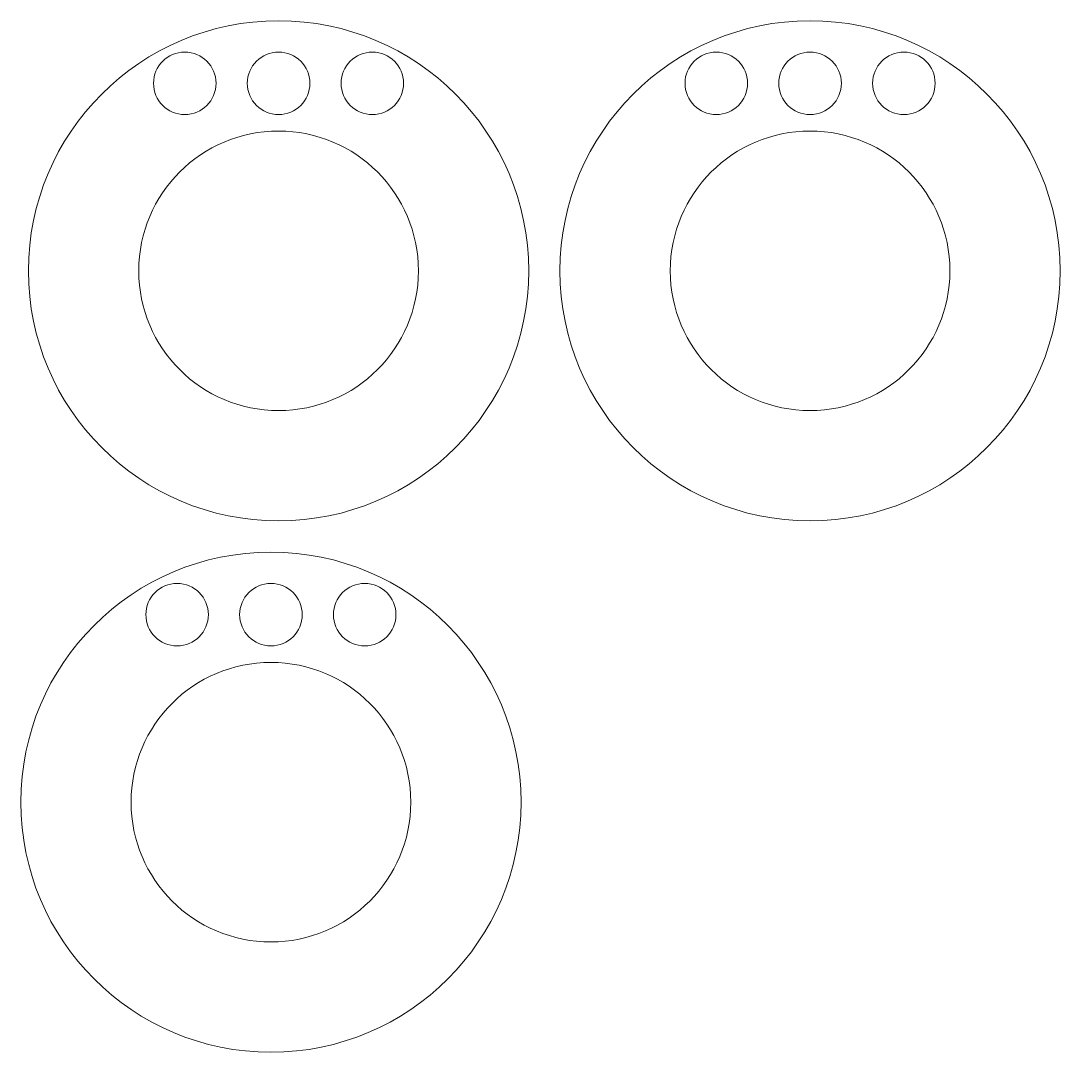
# Model space of a CAD drawing. Header units: inches. Extents: x -4.03 to 0.13, y 0.88 to 5.
import ezdxf

# ---------------------------------------------------------------- set-up
doc = ezdxf.new("R2010")
doc.units = ezdxf.units.IN
doc.header["$MEASUREMENT"] = 0
doc.layers.add('Design Layer-1', color=7, linetype='Continuous')

# ---------------------------------------------------------------- blocks, each defined once
blk = doc.blocks.new('Group-1')
at = {"color": 1, "linetype": 'Continuous', "lineweight": 5, "true_color": 0xff0000}
for centre, radius in [((-3.0306, 1.875), 1), ((-3.4056, 2.625), 0.125), ((-3.0306, 2.625), 0.125), ((-2.6556, 2.625), 0.125), ((-3.0306, 1.875), 0.559)]:
    blk.add_circle(centre, radius, dxfattribs=at)
blk = doc.blocks.new('Group-2-1')
at = {"color": 1, "linetype": 'Continuous', "lineweight": 5, "true_color": 0xff0000}
for centre, radius in [((-0.875, 4), 1), ((-1.25, 4.75), 0.125), ((-0.875, 4.75), 0.125), ((-0.5, 4.75), 0.125), ((-0.875, 4), 0.559)]:
    blk.add_circle(centre, radius, dxfattribs=at)
blk = doc.blocks.new('Group-3-1')
at = {"color": 1, "linetype": 'Continuous', "lineweight": 5, "true_color": 0xff0000}
for centre, radius in [((-3, 4), 1), ((-3.375, 4.75), 0.125), ((-3, 4.75), 0.125), ((-2.625, 4.75), 0.125), ((-3, 4), 0.559)]:
    blk.add_circle(centre, radius, dxfattribs=at)

msp = doc.modelspace()

# ---------------------------------------------------------------- block references
at = {"layer": 'Design Layer-1', "color": 1, "true_color": 0xff0000}
for name in ['Group-3-1', 'Group-2-1', 'Group-1']:
    msp.add_blockref(name, (0, 0), dxfattribs=at)

doc.saveas('drawing.dxf')
